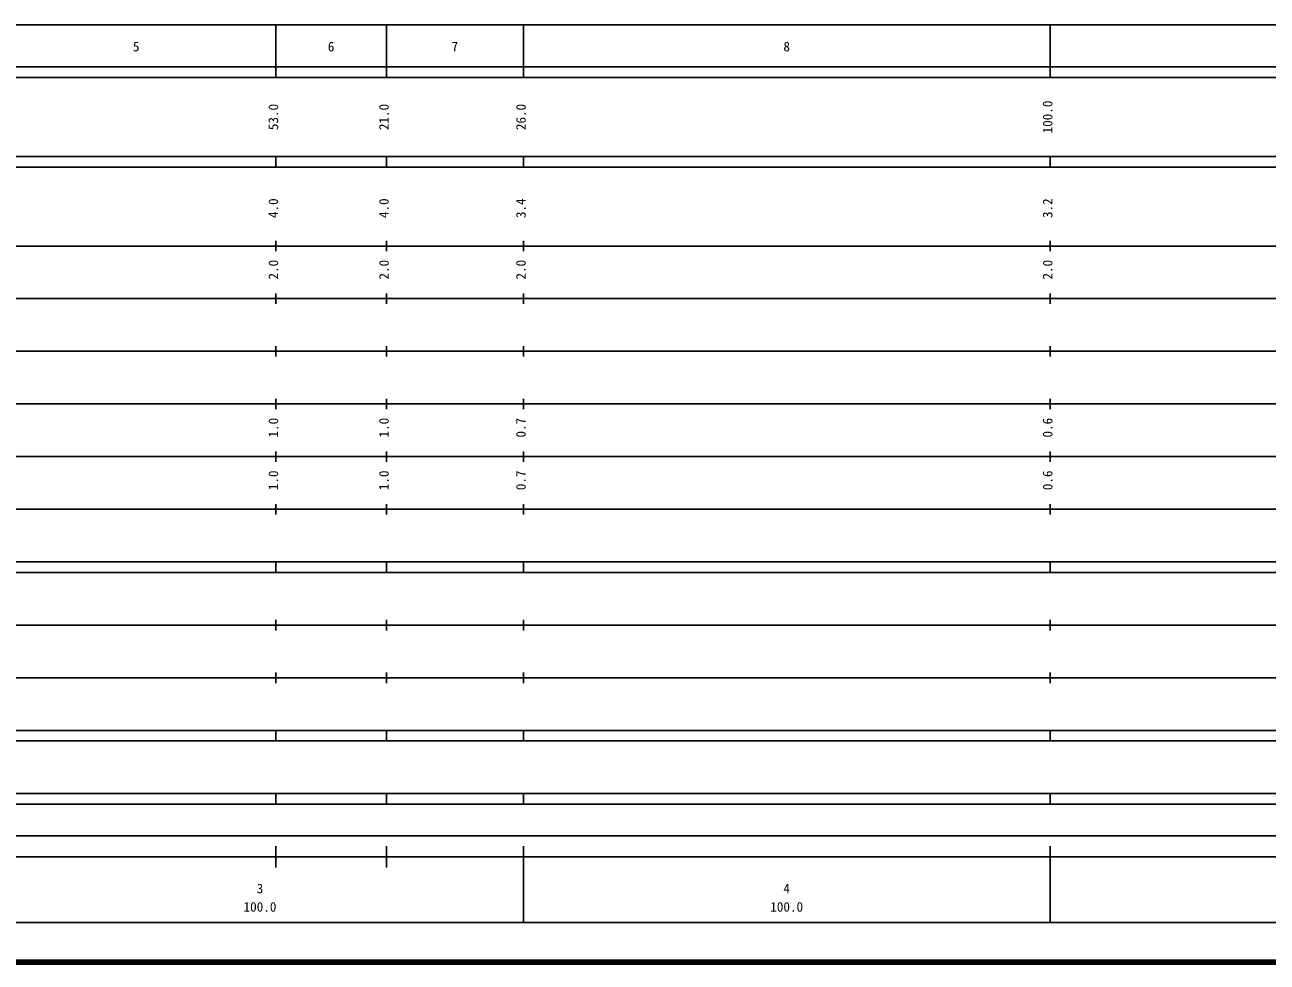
# Model space of a CAD drawing. Units: millimetres on the paper, enlarged 1000 times. Extents: x 40000 to 680000, y 20000 to 380000.
# Drawn here: x 273358 to 509219, y 20000 to 198000 of the extents above; entities that cross this region are included whole.
import ezdxf
from ezdxf.enums import TextEntityAlignment as Align

# ---------------------------------------------------------------- set-up
doc = ezdxf.new("R2010")
doc.units = ezdxf.units.MM
doc.header["$LTSCALE"] = 1000
doc.layers.add('M-TTL', color=2, linetype='Continuous', lineweight=140)
doc.layers.add('M-TTL-BAND', color=7, linetype='Continuous', lineweight=25)
doc.styles.add('ＭＳ ゴシック', font='')
doc.styles.get('ＭＳ ゴシック').set_extended_font_data('MS Gothic')

msp = doc.modelspace()

# ---------------------------------------------------------------- linework, layer by layer
at = {"layer": 'M-TTL'}
msp.add_line((40000, 20000), (680000, 20000), dxfattribs=at)
at = {"layer": 'M-TTL-BAND'}
for p, q in [((68000, 198000), (579000, 198000)), ((321000, 188000), (321000, 198000)), ((342000, 188000), (342000, 198000)), ((368000, 188000), (368000, 198000)), ((468000, 188000), (468000, 198000)), ((40000, 190000), (579000, 190000)), ((40000, 188000), (579000, 188000)), ((40000, 173000), (579000, 173000)), ((321000, 171000), (321000, 173000)), ((342000, 171000), (342000, 173000)), ((368000, 171000), (368000, 173000)), ((468000, 171000), (468000, 173000)), ((40000, 171000), (579000, 171000)), ((40000, 156000), (579000, 156000)), ((321000, 155000), (321000, 157000)), ((342000, 155000), (342000, 157000)), ((368000, 155000), (368000, 157000)), ((468000, 155000), (468000, 157000)), ((321000, 145000), (321000, 147000)), ((342000, 145000), (342000, 147000)), ((368000, 145000), (368000, 147000)), ((468000, 145000), (468000, 147000)), ((46000, 146000), (579000, 146000)), ((321000, 135000), (321000, 137000)), ((342000, 135000), (342000, 137000)), ((368000, 135000), (368000, 137000)), ((468000, 135000), (468000, 137000)), ((52000, 136000), (579000, 136000)), ((46000, 126000), (579000, 126000)), ((321000, 125000), (321000, 127000)), ((342000, 125000), (342000, 127000)), ((368000, 125000), (368000, 127000)), ((468000, 125000), (468000, 127000)), ((52000, 116000), (579000, 116000)), ((321000, 115000), (321000, 117000)), ((342000, 115000), (342000, 117000)), ((368000, 115000), (368000, 117000)), ((468000, 115000), (468000, 117000)), ((321000, 105000), (321000, 107000)), ((342000, 105000), (342000, 107000)), ((368000, 105000), (368000, 107000)), ((468000, 105000), (468000, 107000)), ((46000, 106000), (579000, 106000)), ((40000, 96000), (579000, 96000)), ((321000, 94000), (321000, 96000)), ((342000, 94000), (342000, 96000)), ((368000, 94000), (368000, 96000)), ((468000, 94000), (468000, 96000)), ((40000, 94000), (579000, 94000)), ((321000, 83000), (321000, 85000)), ((342000, 83000), (342000, 85000)), ((368000, 83000), (368000, 85000)), ((468000, 83000), (468000, 85000)), ((49000, 84000), (579000, 84000)), ((40000, 74000), (579000, 74000)), ((321000, 73000), (321000, 75000)), ((342000, 73000), (342000, 75000)), ((368000, 73000), (368000, 75000)), ((468000, 73000), (468000, 75000)), ((40000, 64000), (579000, 64000)), ((321000, 62000), (321000, 64000)), ((342000, 62000), (342000, 64000)), ((368000, 62000), (368000, 64000)), ((468000, 62000), (468000, 64000)), ((40000, 62000), (579000, 62000)), ((40000, 52000), (579000, 52000)), ((321000, 50000), (321000, 52000)), ((342000, 50000), (342000, 52000)), ((368000, 50000), (368000, 52000)), ((468000, 50000), (468000, 52000)), ((40000, 50000), (579000, 50000)), ((71000, 44000), (565000, 44000)), ((321000, 38000), (321000, 42000)), ((342000, 38000), (342000, 42000)), ((368000, 27500), (368000, 42000)), ((468000, 27500), (468000, 42000)), ((40000, 40000), (579000, 40000)), ((68000, 27500), (579000, 27500))]:
    msp.add_line(p, q, dxfattribs=at)

# ---------------------------------------------------------------- texts
at = {"layer": 'M-TTL-BAND', "style": 'ＭＳ ゴシック'}
for s, p in [('5', (294500, 192405)), ('6', (331500, 192405)), ('7', (355000, 192405)), ('8', (418000, 192405)), ('3', (318000, 32523)), ('4', (418000, 32523)), ('100.0', (318000, 29033)), ('100.0', (418000, 29033))]:
    msp.add_text(s, height=1833, dxfattribs=at).set_placement(p, align=Align.BOTTOM_CENTER)
for s, p in [('53.0', (322000, 180500)), ('21.0', (343000, 180500)), ('26.0', (369000, 180500)), ('100.0', (469000, 180500)), ('4.0', (322000, 163174)), ('4.0', (343000, 163174)), ('3.4', (369000, 163174)), ('3.2', (469000, 163174)), ('2.0', (322000, 151500)), ('2.0', (343000, 151500)), ('2.0', (369000, 151500)), ('2.0', (469000, 151500)), ('1.0', (322000, 121500)), ('1.0', (343000, 121500)), ('0.7', (369000, 121500)), ('0.6', (469000, 121500)), ('1.0', (322000, 111500)), ('1.0', (343000, 111500)), ('0.7', (369000, 111500)), ('0.6', (469000, 111500))]:
    msp.add_text(s, height=1833, rotation=90, dxfattribs=at).set_placement(p, align=Align.BOTTOM_CENTER)

doc.saveas('drawing.dxf')
